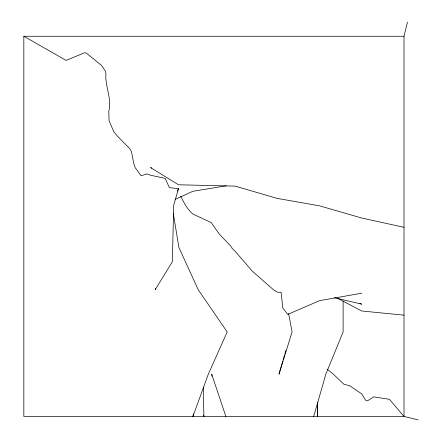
<?xml version="1.0" encoding="UTF-8"?>
<svg xmlns="http://www.w3.org/2000/svg" width="442" height="442" viewBox="0 0 442 442"><rect width="100%" height="100%" fill="white"/><g stroke="black" fill="none" stroke-linecap="round" stroke-linejoin="round"><path stroke-width="0.66" d="M317.411 402.806L317.362 416.43L317.5 402.806M193.552 413.745L192.911 416.43L208.32 374.186L227.188 331.948L198.215 289.703L178.888 247.465L173.286 213.398M418.165 419.9L404.01 416.43L404.01 36.255L407.48 22.1M313.715 416.43L325.848 374.186L343.114 331.948L343.114 301.024M282.808 360.987L278.99 374.186L292.079 331.948L288.593 313.5M283.189 359.666L284.526 355.048M284.908 353.727L285.863 350.429M327.097 369.131L333.356 374.186L343.843 384.175L349.788 385.794L361.628 393.844L365.622 400.22L367.33 400.944L373.595 396.872L389.43 399.314L404.01 416.43L23.835 416.43L23.835 36.255L66.079 60.416L84.632 52.714L86.521 53.222L101.743 65.637L105.29 71.035L105.953 73.295C104.671 85.897 112.257 98.671 108.771 111.351L109.097 120.738L113.793 131.727L117.428 136.147L129.81 148.705L131.512 151.838L133.622 162.982L135.136 167.579L141.158 175.8L146.805 173.949L150.562 175.225L165.181 178.369L169.408 187.668L178.513 188.651L173.695 205.221L172.358 261.747L155.164 289.703L155.628 288.427M177.336 191.021L178.513 188.651M175.076 199.419L192.8 191.309L226.188 185.822M361.766 293.19L319.527 300.671L287.703 314.433L282.797 307.958L281.101 292.234L277.283 292.217L273.377 289.687L252.283 271.134L235.045 251.205L231.906 248.128L231.807 247.465L229.613 244.879L219.265 234.061L211.298 222.619L192.894 214.055C187.231 209.414 183.999 202.685 180.728 196.298M23.835 36.255L404.01 36.255M404.01 315.152L361.766 310.997L337.025 298.024M404.01 227.298L361.766 218.044L319.527 205.823L277.283 198.408L235.045 186.115L178.518 184.778L150.562 167.584L151.838 168.048M334.279 297.687L361.766 304.168L359.849 303.472M225.856 416.43L211.712 374.186L212.044 376.23M203.58 415.088L203.895 416.43L203.298 387.131"/></g></svg>
